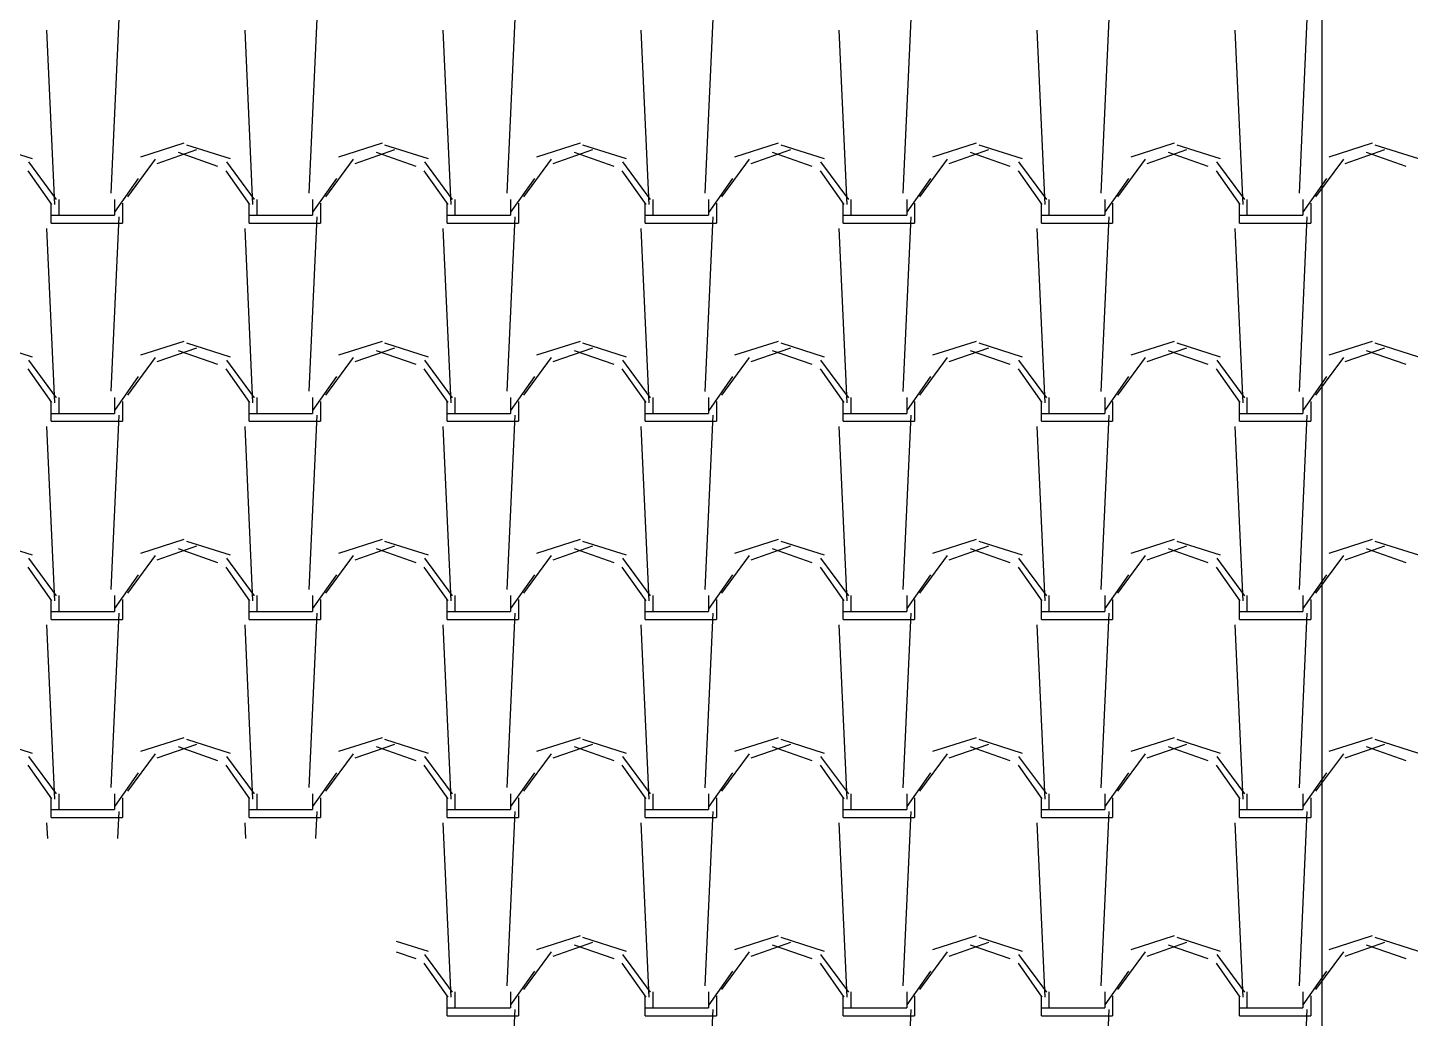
# Model space of a CAD drawing. Header units: millimetres. Extents: x 3923 to 4007, y 744 to 863.
# Drawn here: x 3934.984 to 3936.766, y 839.611 to 840.886 of the extents above; entities that cross this region are included whole.
import ezdxf

# ---------------------------------------------------------------- set-up
doc = ezdxf.new("R2010")
doc.units = ezdxf.units.MM
doc.layers.add('-HIDRO', color=8, linetype='Continuous')
doc.layers.add('HID-TUBPRIMARIO', color=5, linetype='Continuous')

msp = doc.modelspace()

# ---------------------------------------------------------------- linework, layer by layer
at = {"layer": '-HIDRO', "linetype": 'Continuous'}
for p, q in [((3935.0916, 840.6731), (3935.1019, 840.8976)), ((3935.3468, 840.6731), (3935.357, 840.8976)), ((3935.602, 840.6731), (3935.6122, 840.8976)), ((3935.8571, 840.6731), (3935.8673, 840.8976)), ((3936.1123, 840.6731), (3936.1225, 840.8976)), ((3936.3674, 840.6731), (3936.3776, 840.8976)), ((3936.6226, 840.6731), (3936.6328, 840.8976)), ((3935.0194, 840.6584), (3935.0091, 840.8829)), ((3935.2745, 840.6584), (3935.2643, 840.8829)), ((3935.5297, 840.6584), (3935.5194, 840.8829)), ((3935.7848, 840.6584), (3935.7746, 840.8829)), ((3936.04, 840.6584), (3936.0298, 840.8829)), ((3936.2951, 840.6584), (3936.2849, 840.8829)), ((3936.5503, 840.6584), (3936.5401, 840.8829)), ((3934.9903, 840.7173), (3934.9342, 840.7351)), ((3935.1856, 840.7374), (3935.1295, 840.7195)), ((3935.2016, 840.7289), (3935.1506, 840.711)), ((3935.2455, 840.7173), (3935.1893, 840.7351)), ((3935.4408, 840.7374), (3935.3847, 840.7195)), ((3935.4567, 840.7289), (3935.4057, 840.711)), ((3935.5006, 840.7173), (3935.4445, 840.7351)), ((3935.6959, 840.7374), (3935.6398, 840.7195)), ((3935.7119, 840.7289), (3935.6609, 840.711)), ((3935.7558, 840.7173), (3935.6996, 840.7351)), ((3935.9511, 840.7374), (3935.895, 840.7195)), ((3935.967, 840.7289), (3935.916, 840.711)), ((3936.0109, 840.7173), (3935.9548, 840.7351)), ((3936.2062, 840.7374), (3936.1501, 840.7195)), ((3936.2222, 840.7289), (3936.1712, 840.711)), ((3936.2661, 840.7173), (3936.2099, 840.7351)), ((3936.4614, 840.7374), (3936.4053, 840.7195)), ((3936.4773, 840.7289), (3936.4263, 840.711)), ((3936.5212, 840.7173), (3936.4651, 840.7351)), ((3936.7165, 840.7374), (3936.6604, 840.7195)), ((3936.7325, 840.7289), (3936.6814, 840.711)), ((3936.7764, 840.7173), (3936.7202, 840.7351)), ((3935.0214, 840.6649), (3934.9857, 840.7134)), ((3935.1484, 840.7168), (3935.1127, 840.6683)), ((3935.2294, 840.7076), (3935.1784, 840.7255)), ((3935.2765, 840.6649), (3935.2408, 840.7134)), ((3935.4036, 840.7168), (3935.3678, 840.6683)), ((3935.4846, 840.7076), (3935.4335, 840.7255)), ((3935.5317, 840.6649), (3935.496, 840.7134)), ((3935.6587, 840.7168), (3935.623, 840.6683)), ((3935.7397, 840.7076), (3935.6887, 840.7255)), ((3935.7868, 840.6649), (3935.7511, 840.7134)), ((3935.9138, 840.7168), (3935.8781, 840.6683)), ((3935.9949, 840.7076), (3935.9438, 840.7255)), ((3936.042, 840.6649), (3936.0063, 840.7134)), ((3936.169, 840.7168), (3936.1333, 840.6683)), ((3936.25, 840.7076), (3936.199, 840.7255)), ((3936.2971, 840.6649), (3936.2614, 840.7134)), ((3936.4241, 840.7168), (3936.3884, 840.6683)), ((3936.5051, 840.7076), (3936.4541, 840.7255)), ((3936.5523, 840.6649), (3936.5165, 840.7134)), ((3936.6793, 840.7168), (3936.6436, 840.6683)), ((3936.7603, 840.7076), (3936.7093, 840.7255)), ((3935.0155, 840.6586), (3934.9849, 840.702)), ((3935.2706, 840.6586), (3935.24, 840.702)), ((3935.5258, 840.6586), (3935.4952, 840.702)), ((3935.7809, 840.6586), (3935.7503, 840.702)), ((3936.0361, 840.6586), (3936.0055, 840.702)), ((3936.2912, 840.6586), (3936.2606, 840.702)), ((3936.5464, 840.6586), (3936.5158, 840.702)), ((3935.1267, 840.692), (3935.0961, 840.6486)), ((3935.3819, 840.692), (3935.3513, 840.6486)), ((3935.637, 840.692), (3935.6064, 840.6486)), ((3935.8922, 840.692), (3935.8616, 840.6486)), ((3936.1473, 840.692), (3936.1167, 840.6486)), ((3936.4025, 840.692), (3936.3719, 840.6486)), ((3936.6576, 840.692), (3936.627, 840.6487)), ((3935.0144, 840.6345), (3935.0144, 840.6601)), ((3935.0246, 840.6447), (3935.0246, 840.6652)), ((3935.0961, 840.6652), (3935.0961, 840.6447)), ((3935.1063, 840.6601), (3935.1063, 840.6345)), ((3935.2696, 840.6345), (3935.2696, 840.6601)), ((3935.2798, 840.6447), (3935.2798, 840.6652)), ((3935.3512, 840.6652), (3935.3512, 840.6447)), ((3935.3614, 840.6601), (3935.3614, 840.6345)), ((3935.5247, 840.6345), (3935.5247, 840.6601)), ((3935.5349, 840.6447), (3935.5349, 840.6652)), ((3935.6064, 840.6652), (3935.6064, 840.6447)), ((3935.6166, 840.6601), (3935.6166, 840.6345)), ((3935.7799, 840.6345), (3935.7799, 840.6601)), ((3935.7901, 840.6447), (3935.7901, 840.6652)), ((3935.8615, 840.6652), (3935.8615, 840.6447)), ((3935.8717, 840.6601), (3935.8717, 840.6345)), ((3936.035, 840.6345), (3936.035, 840.6601)), ((3936.0452, 840.6447), (3936.0452, 840.6652)), ((3936.1167, 840.6652), (3936.1167, 840.6447)), ((3936.1269, 840.6601), (3936.1269, 840.6345)), ((3936.2902, 840.6345), (3936.2902, 840.6601)), ((3936.3004, 840.6447), (3936.3004, 840.6652)), ((3936.3718, 840.6652), (3936.3718, 840.6447)), ((3936.382, 840.6601), (3936.382, 840.6345)), ((3936.5453, 840.6345), (3936.5453, 840.6601)), ((3936.5555, 840.6447), (3936.5555, 840.6652)), ((3936.627, 840.6652), (3936.627, 840.6447)), ((3936.6372, 840.6601), (3936.6372, 840.6345)), ((3935.0144, 840.6447), (3935.0246, 840.6447)), ((3935.0246, 840.6447), (3935.0961, 840.6447)), ((3935.0916, 840.418), (3935.1019, 840.6425)), ((3935.2696, 840.6447), (3935.2798, 840.6447)), ((3935.2798, 840.6447), (3935.3512, 840.6447)), ((3935.3468, 840.418), (3935.357, 840.6425)), ((3935.5247, 840.6447), (3935.5349, 840.6447)), ((3935.5349, 840.6447), (3935.6064, 840.6447)), ((3935.602, 840.418), (3935.6122, 840.6425)), ((3935.7799, 840.6447), (3935.7901, 840.6447)), ((3935.7901, 840.6447), (3935.8615, 840.6447)), ((3935.8571, 840.4179), (3935.8673, 840.6425)), ((3936.035, 840.6447), (3936.0452, 840.6447)), ((3936.0452, 840.6447), (3936.1167, 840.6447)), ((3936.1123, 840.4179), (3936.1225, 840.6425)), ((3936.2902, 840.6447), (3936.3004, 840.6447)), ((3936.3004, 840.6447), (3936.3718, 840.6447)), ((3936.3674, 840.4179), (3936.3776, 840.6425)), ((3936.5453, 840.6447), (3936.5555, 840.6447)), ((3936.5555, 840.6447), (3936.627, 840.6447)), ((3936.6226, 840.4179), (3936.6328, 840.6425)), ((3935.0194, 840.4032), (3935.0091, 840.6278)), ((3935.0144, 840.6345), (3935.0246, 840.6345)), ((3935.0246, 840.6345), (3935.1063, 840.6345)), ((3935.2745, 840.4032), (3935.2643, 840.6278)), ((3935.2696, 840.6345), (3935.2798, 840.6345)), ((3935.2798, 840.6345), (3935.3614, 840.6345)), ((3935.5297, 840.4032), (3935.5194, 840.6278)), ((3935.5247, 840.6345), (3935.5349, 840.6345)), ((3935.5349, 840.6345), (3935.6166, 840.6345)), ((3935.7848, 840.4032), (3935.7746, 840.6278)), ((3935.7799, 840.6345), (3935.7901, 840.6345)), ((3935.7901, 840.6345), (3935.8717, 840.6345)), ((3936.04, 840.4032), (3936.0298, 840.6278)), ((3936.035, 840.6345), (3936.0452, 840.6345)), ((3936.0452, 840.6345), (3936.1269, 840.6345)), ((3936.2951, 840.4033), (3936.2849, 840.6278)), ((3936.2902, 840.6345), (3936.3004, 840.6345)), ((3936.3004, 840.6345), (3936.382, 840.6345)), ((3936.5503, 840.4033), (3936.5401, 840.6278)), ((3936.5453, 840.6345), (3936.5555, 840.6345)), ((3936.5555, 840.6345), (3936.6372, 840.6345)), ((3934.9903, 840.4621), (3934.9342, 840.48)), ((3935.1856, 840.4822), (3935.1295, 840.4644)), ((3935.2455, 840.4621), (3935.1893, 840.48)), ((3935.4408, 840.4822), (3935.3847, 840.4644)), ((3935.5006, 840.4621), (3935.4445, 840.48)), ((3935.6959, 840.4822), (3935.6398, 840.4644)), ((3935.7558, 840.4621), (3935.6996, 840.48)), ((3935.9511, 840.4822), (3935.895, 840.4644)), ((3936.0109, 840.4621), (3935.9548, 840.48)), ((3936.2062, 840.4822), (3936.1501, 840.4644)), ((3936.2661, 840.4621), (3936.2099, 840.48)), ((3936.4614, 840.4822), (3936.4053, 840.4644)), ((3936.5212, 840.4621), (3936.4651, 840.48)), ((3936.7165, 840.4822), (3936.6604, 840.4644)), ((3936.7764, 840.4621), (3936.7202, 840.48)), ((3935.1484, 840.4616), (3935.1127, 840.4132)), ((3935.2016, 840.4737), (3935.1506, 840.4559)), ((3935.2294, 840.4525), (3935.1784, 840.4703)), ((3935.4036, 840.4616), (3935.3678, 840.4132)), ((3935.4567, 840.4737), (3935.4057, 840.4559)), ((3935.4846, 840.4525), (3935.4335, 840.4703)), ((3935.6587, 840.4616), (3935.623, 840.4132)), ((3935.7119, 840.4737), (3935.6608, 840.4559)), ((3935.7397, 840.4525), (3935.6887, 840.4703)), ((3935.9138, 840.4616), (3935.8781, 840.4132)), ((3935.967, 840.4737), (3935.916, 840.4559)), ((3935.9949, 840.4525), (3935.9438, 840.4703)), ((3936.169, 840.4616), (3936.1333, 840.4132)), ((3936.2222, 840.4737), (3936.1711, 840.4559)), ((3936.25, 840.4525), (3936.199, 840.4703)), ((3936.4241, 840.4616), (3936.3884, 840.4132)), ((3936.4773, 840.4737), (3936.4263, 840.4559)), ((3936.5052, 840.4525), (3936.4541, 840.4703)), ((3936.6793, 840.4616), (3936.6436, 840.4132)), ((3936.7325, 840.4737), (3936.6814, 840.4559)), ((3936.7603, 840.4525), (3936.7093, 840.4703)), ((3935.0155, 840.4035), (3934.9849, 840.4469)), ((3935.0214, 840.4098), (3934.9857, 840.4582)), ((3935.2706, 840.4035), (3935.24, 840.4469)), ((3935.2765, 840.4098), (3935.2408, 840.4582)), ((3935.5258, 840.4035), (3935.4952, 840.4469)), ((3935.5317, 840.4098), (3935.496, 840.4582)), ((3935.7809, 840.4035), (3935.7503, 840.4469)), ((3935.7868, 840.4098), (3935.7511, 840.4582)), ((3936.0361, 840.4035), (3936.0055, 840.4469)), ((3936.042, 840.4098), (3936.0063, 840.4582)), ((3936.2912, 840.4035), (3936.2606, 840.4469)), ((3936.2971, 840.4098), (3936.2614, 840.4582)), ((3936.5464, 840.4035), (3936.5158, 840.4468)), ((3936.5523, 840.4098), (3936.5166, 840.4582)), ((3935.1267, 840.4369), (3935.0961, 840.3935)), ((3935.3819, 840.4369), (3935.3513, 840.3935)), ((3935.637, 840.4369), (3935.6064, 840.3935)), ((3935.8922, 840.4369), (3935.8616, 840.3935)), ((3936.1473, 840.4369), (3936.1167, 840.3935)), ((3936.4025, 840.4369), (3936.3719, 840.3935)), ((3936.6577, 840.4369), (3936.627, 840.3935)), ((3935.0246, 840.3896), (3935.0246, 840.41)), ((3935.0961, 840.41), (3935.0961, 840.3896)), ((3935.2798, 840.3896), (3935.2798, 840.41)), ((3935.3512, 840.41), (3935.3512, 840.3896)), ((3935.5349, 840.3896), (3935.5349, 840.41)), ((3935.6064, 840.41), (3935.6064, 840.3896)), ((3935.7901, 840.3896), (3935.7901, 840.41)), ((3935.8615, 840.41), (3935.8615, 840.3896)), ((3936.0452, 840.3896), (3936.0452, 840.41)), ((3936.1167, 840.41), (3936.1167, 840.3896)), ((3936.3004, 840.3896), (3936.3004, 840.41)), ((3936.3718, 840.41), (3936.3718, 840.3896)), ((3936.5555, 840.3896), (3936.5555, 840.41)), ((3936.627, 840.41), (3936.627, 840.3896)), ((3935.0144, 840.3794), (3935.0144, 840.4049)), ((3935.1063, 840.4049), (3935.1063, 840.3794)), ((3935.2696, 840.3794), (3935.2696, 840.4049)), ((3935.3614, 840.4049), (3935.3614, 840.3794)), ((3935.5247, 840.3794), (3935.5247, 840.4049)), ((3935.6166, 840.4049), (3935.6166, 840.3794)), ((3935.7799, 840.3794), (3935.7799, 840.4049)), ((3935.8717, 840.4049), (3935.8717, 840.3794)), ((3936.035, 840.3794), (3936.035, 840.4049)), ((3936.1269, 840.4049), (3936.1269, 840.3794)), ((3936.2902, 840.3794), (3936.2902, 840.4049)), ((3936.382, 840.4049), (3936.382, 840.3794)), ((3936.5453, 840.3794), (3936.5453, 840.4049)), ((3936.6372, 840.4049), (3936.6372, 840.3794)), ((3935.0194, 840.1481), (3935.0091, 840.3726)), ((3935.0144, 840.3896), (3935.0246, 840.3896)), ((3935.0144, 840.3794), (3935.0246, 840.3794)), ((3935.0246, 840.3896), (3935.0961, 840.3896)), ((3935.0246, 840.3794), (3935.1063, 840.3794)), ((3935.0916, 840.1628), (3935.1019, 840.3873)), ((3935.2745, 840.1481), (3935.2643, 840.3726)), ((3935.2696, 840.3896), (3935.2798, 840.3896)), ((3935.2696, 840.3794), (3935.2798, 840.3794)), ((3935.2798, 840.3896), (3935.3512, 840.3896)), ((3935.2798, 840.3794), (3935.3614, 840.3794)), ((3935.3468, 840.1628), (3935.357, 840.3873)), ((3935.5297, 840.1481), (3935.5194, 840.3726)), ((3935.5247, 840.3896), (3935.5349, 840.3896)), ((3935.5247, 840.3794), (3935.5349, 840.3794)), ((3935.5349, 840.3896), (3935.6064, 840.3896)), ((3935.5349, 840.3794), (3935.6166, 840.3794)), ((3935.602, 840.1628), (3935.6122, 840.3873)), ((3935.7848, 840.1481), (3935.7746, 840.3726)), ((3935.7799, 840.3896), (3935.7901, 840.3896)), ((3935.7799, 840.3794), (3935.7901, 840.3794)), ((3935.7901, 840.3896), (3935.8615, 840.3896)), ((3935.7901, 840.3794), (3935.8717, 840.3794)), ((3935.8571, 840.1628), (3935.8673, 840.3873)), ((3936.04, 840.1481), (3936.0298, 840.3726)), ((3936.035, 840.3896), (3936.0452, 840.3896)), ((3936.035, 840.3794), (3936.0452, 840.3794)), ((3936.0452, 840.3896), (3936.1167, 840.3896)), ((3936.0452, 840.3794), (3936.1269, 840.3794)), ((3936.1123, 840.1628), (3936.1225, 840.3873)), ((3936.2951, 840.1481), (3936.2849, 840.3726)), ((3936.2902, 840.3896), (3936.3004, 840.3896)), ((3936.2902, 840.3794), (3936.3004, 840.3794)), ((3936.3004, 840.3896), (3936.3718, 840.3896)), ((3936.3004, 840.3794), (3936.382, 840.3794)), ((3936.3674, 840.1628), (3936.3776, 840.3873)), ((3936.5503, 840.1481), (3936.5401, 840.3726)), ((3936.5453, 840.3896), (3936.5555, 840.3896)), ((3936.5453, 840.3794), (3936.5555, 840.3794)), ((3936.5555, 840.3896), (3936.627, 840.3896)), ((3936.5555, 840.3794), (3936.6372, 840.3794)), ((3936.6226, 840.1628), (3936.6328, 840.3873)), ((3934.9903, 840.207), (3934.9342, 840.2248)), ((3935.1856, 840.2271), (3935.1295, 840.2092)), ((3935.2016, 840.2186), (3935.1505, 840.2007)), ((3935.2294, 840.1973), (3935.1784, 840.2152)), ((3935.2455, 840.207), (3935.1893, 840.2248)), ((3935.4408, 840.2271), (3935.3847, 840.2092)), ((3935.4567, 840.2186), (3935.4057, 840.2007)), ((3935.4846, 840.1973), (3935.4335, 840.2152)), ((3935.5006, 840.207), (3935.4445, 840.2248)), ((3935.6959, 840.2271), (3935.6398, 840.2092)), ((3935.7119, 840.2186), (3935.6608, 840.2007)), ((3935.7397, 840.1973), (3935.6887, 840.2152)), ((3935.7558, 840.207), (3935.6996, 840.2248)), ((3935.9511, 840.2271), (3935.895, 840.2092)), ((3935.967, 840.2186), (3935.916, 840.2007)), ((3935.9949, 840.1973), (3935.9438, 840.2152)), ((3936.0109, 840.207), (3935.9548, 840.2248)), ((3936.2062, 840.2271), (3936.1501, 840.2092)), ((3936.2222, 840.2186), (3936.1711, 840.2007)), ((3936.25, 840.1973), (3936.199, 840.2152)), ((3936.2661, 840.207), (3936.2099, 840.2248)), ((3936.4614, 840.2271), (3936.4053, 840.2092)), ((3936.4773, 840.2186), (3936.4263, 840.2007)), ((3936.5052, 840.1973), (3936.4541, 840.2152)), ((3936.5212, 840.207), (3936.4651, 840.2248)), ((3936.7165, 840.2271), (3936.6604, 840.2092)), ((3936.7325, 840.2186), (3936.6814, 840.2007)), ((3936.7603, 840.1973), (3936.7093, 840.2152)), ((3936.7764, 840.207), (3936.7202, 840.2248)), ((3935.0214, 840.1546), (3934.9857, 840.2031)), ((3935.1484, 840.2065), (3935.1127, 840.158)), ((3935.2765, 840.1546), (3935.2408, 840.2031)), ((3935.4035, 840.2065), (3935.3678, 840.158)), ((3935.5317, 840.1546), (3935.496, 840.2031)), ((3935.6587, 840.2065), (3935.623, 840.158)), ((3935.7868, 840.1546), (3935.7511, 840.2031)), ((3935.9138, 840.2065), (3935.8781, 840.158)), ((3936.042, 840.1546), (3936.0063, 840.2031)), ((3936.169, 840.2065), (3936.1333, 840.158)), ((3936.2971, 840.1546), (3936.2614, 840.2031)), ((3936.4241, 840.2065), (3936.3884, 840.158)), ((3936.5523, 840.1546), (3936.5166, 840.2031)), ((3936.6793, 840.2065), (3936.6436, 840.158)), ((3935.0155, 840.1483), (3934.9849, 840.1917)), ((3935.1267, 840.1817), (3935.0961, 840.1383)), ((3935.2706, 840.1483), (3935.24, 840.1917)), ((3935.3819, 840.1817), (3935.3513, 840.1383)), ((3935.5258, 840.1483), (3935.4952, 840.1917)), ((3935.637, 840.1817), (3935.6064, 840.1383)), ((3935.7809, 840.1483), (3935.7503, 840.1917)), ((3935.8922, 840.1817), (3935.8616, 840.1383)), ((3936.0361, 840.1483), (3936.0055, 840.1917)), ((3936.1473, 840.1817), (3936.1167, 840.1383)), ((3936.2912, 840.1483), (3936.2606, 840.1917)), ((3936.4025, 840.1817), (3936.3719, 840.1384)), ((3936.5464, 840.1483), (3936.5158, 840.1917)), ((3936.6577, 840.1817), (3936.627, 840.1384)), ((3935.0144, 840.1242), (3935.0144, 840.1498)), ((3935.0246, 840.1344), (3935.0246, 840.1549)), ((3935.0961, 840.1549), (3935.0961, 840.1344)), ((3935.1063, 840.1498), (3935.1063, 840.1242)), ((3935.2696, 840.1242), (3935.2696, 840.1498)), ((3935.2798, 840.1344), (3935.2798, 840.1549)), ((3935.3512, 840.1549), (3935.3512, 840.1344)), ((3935.3614, 840.1498), (3935.3614, 840.1242)), ((3935.5247, 840.1242), (3935.5247, 840.1498)), ((3935.5349, 840.1344), (3935.5349, 840.1549)), ((3935.6064, 840.1549), (3935.6064, 840.1344)), ((3935.6166, 840.1498), (3935.6166, 840.1242)), ((3935.7799, 840.1242), (3935.7799, 840.1498)), ((3935.7901, 840.1344), (3935.7901, 840.1549)), ((3935.8615, 840.1549), (3935.8615, 840.1344)), ((3935.8717, 840.1498), (3935.8717, 840.1242)), ((3936.035, 840.1242), (3936.035, 840.1498)), ((3936.0452, 840.1344), (3936.0452, 840.1549)), ((3936.1167, 840.1549), (3936.1167, 840.1344)), ((3936.1269, 840.1498), (3936.1269, 840.1242)), ((3936.2902, 840.1242), (3936.2902, 840.1498)), ((3936.3004, 840.1344), (3936.3004, 840.1549)), ((3936.3718, 840.1549), (3936.3718, 840.1344)), ((3936.382, 840.1498), (3936.382, 840.1242)), ((3936.5453, 840.1242), (3936.5453, 840.1498)), ((3936.5555, 840.1344), (3936.5555, 840.1549)), ((3936.627, 840.1549), (3936.627, 840.1344)), ((3936.6372, 840.1498), (3936.6372, 840.1242)), ((3935.0144, 840.1344), (3935.0246, 840.1344)), ((3935.0144, 840.1242), (3935.0246, 840.1242)), ((3935.0246, 840.1344), (3935.0961, 840.1344)), ((3935.0246, 840.1242), (3935.1063, 840.1242)), ((3935.0916, 839.9077), (3935.1019, 840.1322)), ((3935.2696, 840.1344), (3935.2798, 840.1344)), ((3935.2696, 840.1242), (3935.2798, 840.1242)), ((3935.2798, 840.1344), (3935.3512, 840.1344)), ((3935.2798, 840.1242), (3935.3614, 840.1242)), ((3935.3468, 839.9077), (3935.357, 840.1322)), ((3935.5247, 840.1344), (3935.5349, 840.1344)), ((3935.5247, 840.1242), (3935.5349, 840.1242)), ((3935.5349, 840.1344), (3935.6064, 840.1344)), ((3935.5349, 840.1242), (3935.6166, 840.1242)), ((3935.602, 839.9077), (3935.6122, 840.1322)), ((3935.7799, 840.1344), (3935.7901, 840.1344)), ((3935.7799, 840.1242), (3935.7901, 840.1242)), ((3935.7901, 840.1344), (3935.8615, 840.1344)), ((3935.7901, 840.1242), (3935.8717, 840.1242)), ((3935.8571, 839.9076), (3935.8673, 840.1322)), ((3936.035, 840.1344), (3936.0452, 840.1344)), ((3936.035, 840.1242), (3936.0452, 840.1242)), ((3936.0452, 840.1344), (3936.1167, 840.1344)), ((3936.0452, 840.1242), (3936.1269, 840.1242)), ((3936.1123, 839.9076), (3936.1225, 840.1322)), ((3936.2902, 840.1344), (3936.3004, 840.1344)), ((3936.2902, 840.1242), (3936.3004, 840.1242)), ((3936.3004, 840.1344), (3936.3718, 840.1344)), ((3936.3004, 840.1242), (3936.382, 840.1242)), ((3936.3674, 839.9076), (3936.3776, 840.1322)), ((3936.5453, 840.1344), (3936.5555, 840.1344)), ((3936.5453, 840.1242), (3936.5555, 840.1242)), ((3936.5555, 840.1344), (3936.627, 840.1344)), ((3936.5555, 840.1242), (3936.6372, 840.1242)), ((3936.6226, 839.9076), (3936.6328, 840.1322)), ((3935.0194, 839.8929), (3935.0091, 840.1175)), ((3935.2745, 839.8929), (3935.2643, 840.1175)), ((3935.5297, 839.8929), (3935.5194, 840.1175)), ((3935.7848, 839.8929), (3935.7746, 840.1175)), ((3936.04, 839.8929), (3936.0298, 840.1175)), ((3936.2951, 839.893), (3936.2849, 840.1175)), ((3936.5503, 839.893), (3936.5401, 840.1175)), ((3934.9903, 839.9518), (3934.9342, 839.9697)), ((3935.1856, 839.9719), (3935.1295, 839.9541)), ((3935.2016, 839.9634), (3935.1505, 839.9456)), ((3935.2455, 839.9518), (3935.1893, 839.9697)), ((3935.4408, 839.9719), (3935.3847, 839.9541)), ((3935.4567, 839.9634), (3935.4057, 839.9456)), ((3935.5006, 839.9518), (3935.4445, 839.9697)), ((3935.6959, 839.9719), (3935.6398, 839.9541)), ((3935.7119, 839.9634), (3935.6608, 839.9456)), ((3935.7558, 839.9518), (3935.6996, 839.9697)), ((3935.9511, 839.9719), (3935.895, 839.9541)), ((3935.967, 839.9634), (3935.916, 839.9456)), ((3936.0109, 839.9518), (3935.9548, 839.9697)), ((3936.2062, 839.9719), (3936.1501, 839.9541)), ((3936.2222, 839.9634), (3936.1711, 839.9456)), ((3936.2661, 839.9518), (3936.2099, 839.9697)), ((3936.4614, 839.9719), (3936.4053, 839.9541)), ((3936.4773, 839.9634), (3936.4263, 839.9456)), ((3936.5212, 839.9518), (3936.4651, 839.9697)), ((3936.7165, 839.9719), (3936.6604, 839.9541)), ((3936.7325, 839.9634), (3936.6814, 839.9456)), ((3936.7764, 839.9518), (3936.7202, 839.9697)), ((3935.0214, 839.8995), (3934.9857, 839.9479)), ((3935.1484, 839.9513), (3935.1127, 839.9029)), ((3935.2294, 839.9422), (3935.1784, 839.96)), ((3935.2765, 839.8995), (3935.2408, 839.9479)), ((3935.4035, 839.9513), (3935.3678, 839.9029)), ((3935.4846, 839.9422), (3935.4335, 839.96)), ((3935.5317, 839.8995), (3935.496, 839.9479)), ((3935.6587, 839.9513), (3935.623, 839.9029)), ((3935.7397, 839.9422), (3935.6887, 839.96)), ((3935.7868, 839.8995), (3935.7511, 839.9479)), ((3935.9138, 839.9513), (3935.8781, 839.9029)), ((3935.9949, 839.9422), (3935.9438, 839.96)), ((3936.042, 839.8995), (3936.0063, 839.9479)), ((3936.169, 839.9513), (3936.1333, 839.9029)), ((3936.25, 839.9422), (3936.199, 839.96)), ((3936.2971, 839.8995), (3936.2614, 839.9479)), ((3936.4241, 839.9513), (3936.3884, 839.9029)), ((3936.5052, 839.9422), (3936.4541, 839.96)), ((3936.5523, 839.8995), (3936.5166, 839.9479)), ((3936.6793, 839.9513), (3936.6436, 839.9029)), ((3936.7603, 839.9422), (3936.7093, 839.96)), ((3935.0155, 839.8932), (3934.9849, 839.9366)), ((3935.2706, 839.8932), (3935.24, 839.9366)), ((3935.5258, 839.8932), (3935.4952, 839.9366)), ((3935.7809, 839.8932), (3935.7503, 839.9366)), ((3936.0361, 839.8932), (3936.0055, 839.9366)), ((3936.2912, 839.8932), (3936.2606, 839.9366)), ((3936.5464, 839.8932), (3936.5158, 839.9366)), ((3935.1267, 839.9266), (3935.0961, 839.8832)), ((3935.3819, 839.9266), (3935.3513, 839.8832)), ((3935.637, 839.9266), (3935.6064, 839.8832)), ((3935.8922, 839.9266), (3935.8616, 839.8832)), ((3936.1474, 839.9266), (3936.1167, 839.8832)), ((3936.4025, 839.9266), (3936.3719, 839.8832)), ((3936.6577, 839.9266), (3936.627, 839.8832)), ((3935.0144, 839.8691), (3935.0144, 839.8946)), ((3935.0246, 839.8793), (3935.0246, 839.8997)), ((3935.0961, 839.8997), (3935.0961, 839.8793)), ((3935.1063, 839.8946), (3935.1063, 839.8691)), ((3935.2696, 839.8691), (3935.2696, 839.8946)), ((3935.2798, 839.8793), (3935.2798, 839.8997)), ((3935.3512, 839.8997), (3935.3512, 839.8793)), ((3935.3614, 839.8946), (3935.3614, 839.8691)), ((3935.5247, 839.8691), (3935.5247, 839.8946)), ((3935.5349, 839.8793), (3935.5349, 839.8997)), ((3935.6064, 839.8997), (3935.6064, 839.8793)), ((3935.6166, 839.8946), (3935.6166, 839.8691)), ((3935.7799, 839.8691), (3935.7799, 839.8946)), ((3935.7901, 839.8793), (3935.7901, 839.8997)), ((3935.8615, 839.8997), (3935.8615, 839.8793)), ((3935.8717, 839.8946), (3935.8717, 839.8691)), ((3936.035, 839.8691), (3936.035, 839.8946)), ((3936.0452, 839.8793), (3936.0452, 839.8997)), ((3936.1167, 839.8997), (3936.1167, 839.8793)), ((3936.1269, 839.8946), (3936.1269, 839.8691)), ((3936.2902, 839.8691), (3936.2902, 839.8946)), ((3936.3004, 839.8793), (3936.3004, 839.8997)), ((3936.3718, 839.8997), (3936.3718, 839.8793)), ((3936.382, 839.8946), (3936.382, 839.8691)), ((3936.5453, 839.8691), (3936.5453, 839.8946)), ((3936.5555, 839.8793), (3936.5555, 839.8997)), ((3936.627, 839.8997), (3936.627, 839.8793)), ((3936.6372, 839.8946), (3936.6372, 839.8691)), ((3935.0144, 839.8793), (3935.0246, 839.8793)), ((3935.0246, 839.8793), (3935.0961, 839.8793)), ((3935.1003, 839.8421), (3935.1019, 839.877)), ((3935.2696, 839.8793), (3935.2798, 839.8793)), ((3935.2798, 839.8793), (3935.3512, 839.8793)), ((3935.3554, 839.8421), (3935.357, 839.877)), ((3935.5247, 839.8793), (3935.5349, 839.8793)), ((3935.5349, 839.8793), (3935.6064, 839.8793)), ((3935.602, 839.6525), (3935.6122, 839.877)), ((3935.7799, 839.8793), (3935.7901, 839.8793)), ((3935.7901, 839.8793), (3935.8615, 839.8793)), ((3935.8571, 839.6525), (3935.8673, 839.877)), ((3936.035, 839.8793), (3936.0452, 839.8793)), ((3936.0452, 839.8793), (3936.1167, 839.8793)), ((3936.1123, 839.6525), (3936.1225, 839.877)), ((3936.2902, 839.8793), (3936.3004, 839.8793)), ((3936.3004, 839.8793), (3936.3718, 839.8793)), ((3936.3674, 839.6525), (3936.3776, 839.877)), ((3936.5453, 839.8793), (3936.5555, 839.8793)), ((3936.5555, 839.8793), (3936.627, 839.8793)), ((3936.6226, 839.6525), (3936.6328, 839.877)), ((3935.0101, 839.8421), (3935.0091, 839.8623)), ((3935.0144, 839.8691), (3935.0246, 839.8691)), ((3935.0246, 839.8691), (3935.1063, 839.8691)), ((3935.2652, 839.8421), (3935.2643, 839.8623)), ((3935.2696, 839.8691), (3935.2798, 839.8691)), ((3935.2798, 839.8691), (3935.3614, 839.8691)), ((3935.5297, 839.6378), (3935.5194, 839.8623)), ((3935.5247, 839.8691), (3935.5349, 839.8691)), ((3935.5349, 839.8691), (3935.6166, 839.8691)), ((3935.7848, 839.6378), (3935.7746, 839.8623)), ((3935.7799, 839.8691), (3935.7901, 839.8691)), ((3935.7901, 839.8691), (3935.8717, 839.8691)), ((3936.04, 839.6378), (3936.0298, 839.8623)), ((3936.035, 839.8691), (3936.0452, 839.8691)), ((3936.0452, 839.8691), (3936.1269, 839.8691)), ((3936.2951, 839.6378), (3936.2849, 839.8623)), ((3936.2902, 839.8691), (3936.3004, 839.8691)), ((3936.3004, 839.8691), (3936.382, 839.8691)), ((3936.5503, 839.6378), (3936.5401, 839.8623)), ((3936.5453, 839.8691), (3936.5555, 839.8691)), ((3936.5555, 839.8691), (3936.6372, 839.8691)), ((3935.6959, 839.7168), (3935.6398, 839.6989)), ((3935.7558, 839.6967), (3935.6996, 839.7145)), ((3935.9511, 839.7168), (3935.895, 839.6989)), ((3936.0109, 839.6967), (3935.9548, 839.7145)), ((3936.2062, 839.7168), (3936.1501, 839.6989)), ((3936.2661, 839.6967), (3936.2099, 839.7145)), ((3936.4614, 839.7168), (3936.4053, 839.6989)), ((3936.5212, 839.6967), (3936.4651, 839.7145)), ((3936.7165, 839.7168), (3936.6604, 839.6989)), ((3936.7764, 839.6967), (3936.7202, 839.7145)), ((3935.5006, 839.6967), (3935.4596, 839.7097)), ((3935.4846, 839.687), (3935.4596, 839.6957)), ((3935.6587, 839.6962), (3935.623, 839.6477)), ((3935.7119, 839.7083), (3935.6608, 839.6904)), ((3935.7397, 839.687), (3935.6887, 839.7049)), ((3935.9138, 839.6962), (3935.8781, 839.6477)), ((3935.967, 839.7083), (3935.916, 839.6904)), ((3935.9949, 839.687), (3935.9438, 839.7049)), ((3936.169, 839.6962), (3936.1333, 839.6477)), ((3936.2222, 839.7083), (3936.1711, 839.6904)), ((3936.25, 839.687), (3936.199, 839.7049)), ((3936.4241, 839.6962), (3936.3884, 839.6477)), ((3936.4773, 839.7083), (3936.4263, 839.6904)), ((3936.5052, 839.687), (3936.4541, 839.7049)), ((3936.6793, 839.6962), (3936.6436, 839.6477)), ((3936.7325, 839.7083), (3936.6814, 839.6904)), ((3936.7603, 839.687), (3936.7093, 839.7049)), ((3935.5258, 839.638), (3935.4952, 839.6814)), ((3935.5317, 839.6443), (3935.496, 839.6928)), ((3935.7809, 839.638), (3935.7503, 839.6814)), ((3935.7868, 839.6443), (3935.7511, 839.6928)), ((3936.0361, 839.638), (3936.0055, 839.6814)), ((3936.042, 839.6443), (3936.0063, 839.6928)), ((3936.2912, 839.638), (3936.2606, 839.6814)), ((3936.2971, 839.6443), (3936.2614, 839.6928)), ((3936.5464, 839.638), (3936.5158, 839.6814)), ((3936.5523, 839.6443), (3936.5166, 839.6928)), ((3935.637, 839.6714), (3935.6064, 839.628)), ((3935.8922, 839.6714), (3935.8616, 839.6281)), ((3936.1474, 839.6714), (3936.1167, 839.6281)), ((3936.4025, 839.6714), (3936.3719, 839.6281)), ((3936.6577, 839.6714), (3936.627, 839.6281)), ((3935.5349, 839.6241), (3935.5349, 839.6446)), ((3935.6064, 839.6446), (3935.6064, 839.6241)), ((3935.7901, 839.6241), (3935.7901, 839.6446)), ((3935.8615, 839.6446), (3935.8615, 839.6241)), ((3936.0452, 839.6241), (3936.0452, 839.6446)), ((3936.1167, 839.6446), (3936.1167, 839.6241)), ((3936.3004, 839.6241), (3936.3004, 839.6446)), ((3936.3718, 839.6446), (3936.3718, 839.6241)), ((3936.5555, 839.6241), (3936.5555, 839.6446)), ((3936.627, 839.6446), (3936.627, 839.6241)), ((3935.5247, 839.6139), (3935.5247, 839.6395)), ((3935.6166, 839.6395), (3935.6166, 839.6139)), ((3935.7799, 839.6139), (3935.7799, 839.6395)), ((3935.8717, 839.6395), (3935.8717, 839.6139)), ((3936.035, 839.6139), (3936.035, 839.6395)), ((3936.1269, 839.6395), (3936.1269, 839.6139)), ((3936.2902, 839.6139), (3936.2902, 839.6395)), ((3936.382, 839.6395), (3936.382, 839.6139)), ((3936.5453, 839.6139), (3936.5453, 839.6395)), ((3936.6372, 839.6395), (3936.6372, 839.6139)), ((3935.5247, 839.6241), (3935.5349, 839.6241)), ((3935.5247, 839.6139), (3935.5349, 839.6139)), ((3935.5349, 839.6241), (3935.6064, 839.6241)), ((3935.5349, 839.6139), (3935.6166, 839.6139)), ((3935.602, 839.3974), (3935.6122, 839.6219)), ((3935.7799, 839.6241), (3935.7901, 839.6241)), ((3935.7799, 839.6139), (3935.7901, 839.6139)), ((3935.7901, 839.6241), (3935.8615, 839.6241)), ((3935.7901, 839.6139), (3935.8717, 839.6139)), ((3935.8571, 839.3973), (3935.8673, 839.6219)), ((3936.035, 839.6241), (3936.0452, 839.6241)), ((3936.035, 839.6139), (3936.0452, 839.6139)), ((3936.0452, 839.6241), (3936.1167, 839.6241)), ((3936.0452, 839.6139), (3936.1269, 839.6139)), ((3936.1123, 839.3973), (3936.1225, 839.6219)), ((3936.2902, 839.6241), (3936.3004, 839.6241)), ((3936.2902, 839.6139), (3936.3004, 839.6139)), ((3936.3004, 839.6241), (3936.3718, 839.6241)), ((3936.3004, 839.6139), (3936.382, 839.6139)), ((3936.3674, 839.3973), (3936.3776, 839.6219)), ((3936.5453, 839.6241), (3936.5555, 839.6241)), ((3936.5453, 839.6139), (3936.5555, 839.6139)), ((3936.5555, 839.6241), (3936.627, 839.6241)), ((3936.5555, 839.6139), (3936.6372, 839.6139)), ((3936.6226, 839.3973), (3936.6328, 839.6219))]:
    msp.add_line(p, q, dxfattribs=at)
at = {"layer": 'HID-TUBPRIMARIO'}
msp.add_line((3936.6518, 828.7752), (3936.6518, 842.9034), dxfattribs=at)

doc.saveas('drawing.dxf')
